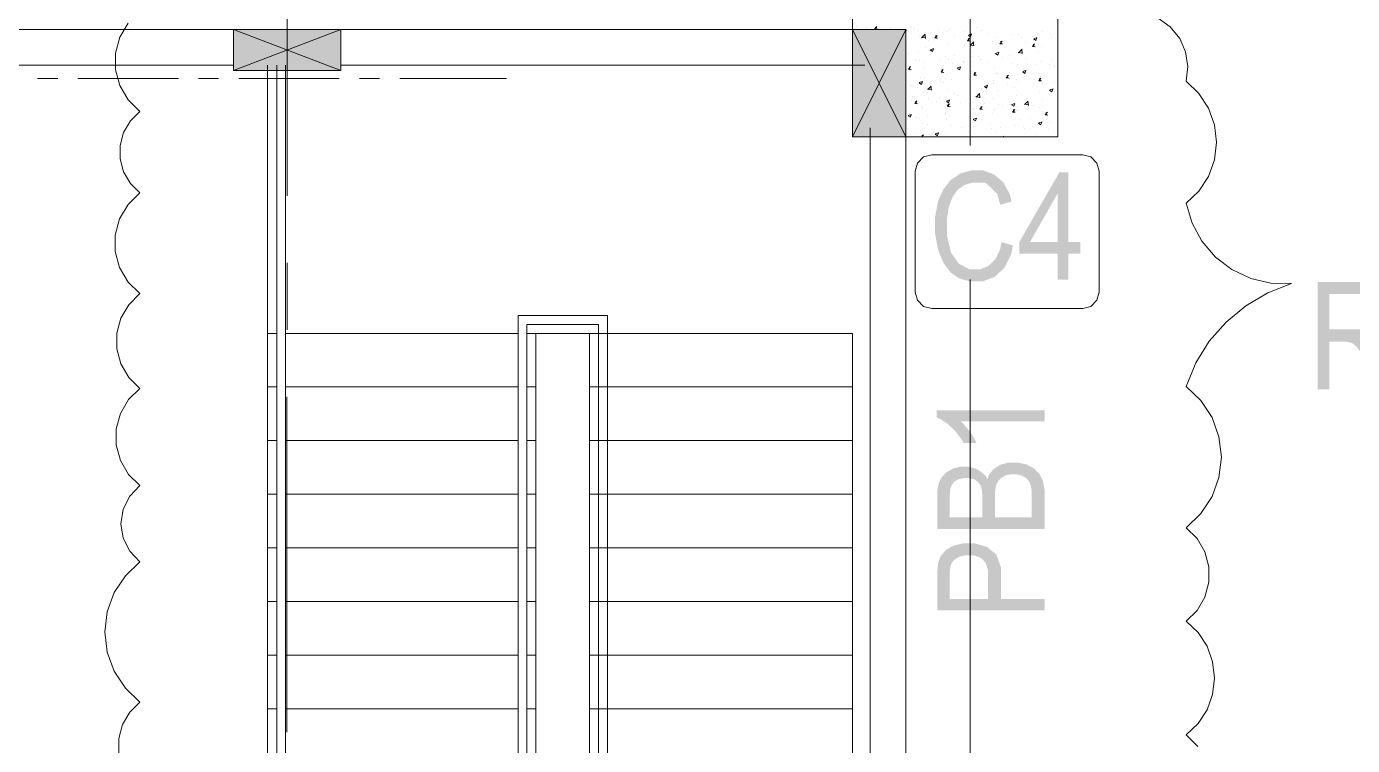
# Model space of a CAD drawing. Header units: millimetres. Extents: x 51.5 to 74.8, y 0.8 to 17.2.
# Drawn here: x 54.228 to 55.198, y 8.6 to 9.127 of the extents above; entities that cross this region are included whole.
import ezdxf

# ---------------------------------------------------------------- set-up
doc = ezdxf.new("R2010")
doc.units = ezdxf.units.MM
doc.layers.add('PDF_Geomertry', color=7, linetype='Continuous')
doc.layers.add('PDF_Solid Fills', color=7, linetype='Continuous')

msp = doc.modelspace()

# ---------------------------------------------------------------- hatches: boundary and pattern name
at = {"layer": 'PDF_Solid Fills', "transparency": 33554559}
for points in [[(54.94149, 8.96884), (54.94996, 8.96634), (54.94857, 8.95967), (54.94357, 8.94981), (54.9401, 8.94661), (54.93649, 8.94328), (54.92788, 8.94009), (54.92274, 8.94009), (54.91829, 8.94009), (54.91065, 8.94217), (54.90746, 8.94439), (54.90426, 8.94661), (54.89913, 8.95356), (54.89704, 8.95842), (54.8951, 8.96328), (54.89301, 8.97467), (54.89301, 8.9812), (54.89301, 8.98758), (54.8951, 8.99856), (54.89704, 9.00314), (54.89913, 9.00758), (54.90454, 9.01439), (54.90801, 9.01661), (54.91149, 9.01897), (54.91926, 9.0212), (54.92343, 9.0212), (54.92815, 9.0212), (54.93621, 9.01828), (54.93954, 9.01536), (54.94288, 9.01259), (54.9476, 9.00397), (54.94885, 8.99842), (54.94065, 8.99606), (54.93843, 9.00411), (54.92982, 9.01231), (54.92329, 9.01231), (54.9201, 9.01231), (54.91454, 9.01064), (54.91218, 9.00897), (54.90982, 9.00745), (54.90607, 9.00231), (54.90454, 8.99884), (54.90315, 8.99536), (54.90176, 8.98647), (54.90176, 8.9812), (54.90176, 8.97314), (54.90468, 8.96106), (54.90746, 8.95703), (54.91038, 8.953), (54.91788, 8.94897), (54.9226, 8.94897), (54.92607, 8.94897), (54.93218, 8.95134), (54.93468, 8.95384), (54.93718, 8.95633), (54.94065, 8.96384)], [(54.97301, 8.84564), (54.97301, 8.83772), (54.91163, 8.83772), (54.91315, 8.83634), (54.91649, 8.83259), (54.91815, 8.83036), (54.91982, 8.828), (54.92232, 8.82384), (54.92315, 8.82189), (54.91385, 8.82189), (54.9119, 8.82509), (54.90732, 8.83092), (54.90468, 8.83342), (54.90204, 8.83592), (54.89676, 8.83939), (54.89413, 8.8405), (54.89413, 8.84564)]]:
    msp.add_hatch(color=256, dxfattribs=at).paths.add_polyline_path(points)
h = msp.add_hatch(color=256, dxfattribs=at)
h.paths.add_polyline_path([(54.9826, 8.94134), (54.9826, 8.96022), (54.95468, 8.96022), (54.95468, 8.96897), (54.98385, 9.01981), (54.99051, 9.01981), (54.99051, 8.96897), (54.99926, 8.96897), (54.99926, 8.96022), (54.99051, 8.96022), (54.99051, 8.94134)])
h.paths.add_polyline_path([(54.9826, 8.96897), (54.9826, 9.00439), (54.96246, 8.96897)])
h = msp.add_hatch(color=256, dxfattribs=at)
h.paths.add_polyline_path([(55.17288, 8.86106), (55.17288, 8.93953), (55.20135, 8.93953), (55.20579, 8.93953), (55.21246, 8.93842), (55.21454, 8.93745), (55.21676, 8.93634), (55.22024, 8.93258), (55.22163, 8.93009), (55.22288, 8.92745), (55.22426, 8.92161), (55.22426, 8.91828), (55.22426, 8.91384), (55.22204, 8.90661), (55.21968, 8.90384), (55.21732, 8.90106), (55.21065, 8.89759), (55.20621, 8.89675), (55.20801, 8.89578), (55.21079, 8.89356), (55.21163, 8.89245), (55.21357, 8.89022), (55.2169, 8.88522), (55.21829, 8.88245), (55.22954, 8.86106), (55.21885, 8.86106), (55.21024, 8.87745), (55.20774, 8.88217), (55.20399, 8.8887), (55.20274, 8.89036), (55.20149, 8.89203), (55.19899, 8.89425), (55.19788, 8.89481), (55.19663, 8.89536), (55.19329, 8.89592), (55.19121, 8.89592), (55.18135, 8.89592), (55.18135, 8.86106)])
h.paths.add_polyline_path([(55.18135, 8.90495), (55.19968, 8.90495), (55.20274, 8.90495), (55.20732, 8.90578), (55.20885, 8.90647), (55.21038, 8.90717), (55.21288, 8.90939), (55.21371, 8.91106), (55.21468, 8.91259), (55.21551, 8.9162), (55.21551, 8.91814), (55.21551, 8.9212), (55.21385, 8.92578), (55.21204, 8.92759), (55.21038, 8.92925), (55.2051, 8.93092), (55.20176, 8.93092), (55.18135, 8.93092)])
h = msp.add_hatch(color=256, dxfattribs=at)
h.paths.add_polyline_path([(54.97301, 8.75897), (54.89454, 8.75897), (54.89454, 8.78314), (54.89454, 8.78675), (54.89565, 8.79259), (54.89676, 8.79481), (54.89788, 8.79689), (54.90149, 8.80036), (54.90385, 8.80175), (54.90621, 8.80314), (54.91163, 8.80453), (54.91454, 8.80453), (54.91718, 8.80453), (54.92204, 8.80328), (54.92426, 8.80217), (54.92635, 8.80092), (54.92996, 8.79772), (54.93121, 8.7955), (54.93218, 8.79828), (54.93565, 8.80272), (54.93815, 8.80425), (54.94065, 8.80592), (54.94663, 8.80745), (54.95024, 8.80745), (54.95371, 8.80745), (54.95996, 8.80606), (54.96274, 8.80453), (54.96538, 8.80314), (54.96926, 8.79925), (54.97051, 8.79675), (54.97176, 8.79439), (54.97301, 8.78772), (54.97301, 8.78342)])
h.paths.add_polyline_path([(54.96371, 8.76745), (54.96371, 8.78342), (54.96371, 8.7862), (54.96315, 8.79009), (54.96274, 8.79134), (54.96204, 8.79314), (54.95982, 8.79592), (54.95815, 8.79689), (54.95663, 8.79786), (54.9526, 8.79884), (54.9501, 8.79884), (54.94801, 8.79884), (54.94413, 8.79786), (54.9426, 8.79689), (54.94107, 8.79606), (54.93885, 8.79356), (54.93815, 8.79203), (54.93746, 8.7905), (54.93676, 8.78564), (54.93676, 8.78231), (54.93676, 8.76745)])
h.paths.add_polyline_path([(54.92746, 8.76745), (54.92746, 8.78134), (54.92746, 8.78411), (54.92704, 8.788), (54.92676, 8.78911), (54.92621, 8.79078), (54.92426, 8.79342), (54.92301, 8.79425), (54.92163, 8.79522), (54.91801, 8.79606), (54.91579, 8.79606), (54.91357, 8.79606), (54.9101, 8.79522), (54.90871, 8.79453), (54.90732, 8.7937), (54.90538, 8.79147), (54.90482, 8.79009), (54.90426, 8.7887), (54.90371, 8.78384), (54.90371, 8.78036), (54.90371, 8.76745)])
h = msp.add_hatch(color=256, dxfattribs=at)
h.paths.add_polyline_path([(54.97301, 8.69925), (54.89454, 8.69925), (54.89454, 8.72356), (54.89454, 8.72772), (54.89524, 8.73411), (54.89593, 8.7362), (54.89704, 8.73897), (54.90079, 8.74342), (54.90357, 8.74508), (54.90635, 8.74661), (54.91301, 8.74828), (54.91704, 8.74828), (54.92232, 8.74828), (54.93107, 8.74564), (54.9344, 8.74286), (54.93774, 8.74022), (54.94107, 8.73092), (54.94107, 8.72425), (54.94107, 8.70772), (54.97301, 8.70772)])
h.paths.add_polyline_path([(54.93176, 8.70772), (54.93176, 8.72439), (54.93176, 8.72842), (54.92996, 8.73411), (54.92829, 8.73592), (54.92649, 8.73772), (54.92107, 8.73967), (54.91746, 8.73967), (54.91524, 8.73967), (54.91121, 8.7387), (54.90954, 8.73786), (54.90788, 8.73689), (54.90565, 8.73481), (54.90496, 8.73342), (54.9044, 8.73217), (54.90371, 8.72759), (54.90371, 8.72425), (54.90371, 8.70772)])

# ---------------------------------------------------------------- linework, layer by layer
at = {"layer": 'PDF_Geomertry', "lineweight": 0}
for points in [[(54.41899, 9.00259), (54.41899, 9.24786)], [(54.91871, 9.03939), (54.91871, 9.13745)], [(54.29579, 8.59508), (54.29579, 8.60564), (54.29857, 8.61578), (54.30385, 8.62481), (54.31135, 8.63217), (54.30065, 8.64245), (54.29246, 8.65481), (54.28746, 8.66883), (54.28565, 8.68356), (54.28746, 8.69828), (54.29246, 8.71231), (54.30065, 8.72467), (54.31135, 8.73495), (54.30385, 8.74259), (54.29913, 8.75217), (54.29746, 8.76272), (54.29913, 8.77328), (54.30385, 8.78286), (54.31135, 8.79064), (54.30301, 8.79884), (54.29704, 8.80897), (54.29399, 8.82036), (54.29399, 8.83203), (54.29704, 8.84342), (54.30301, 8.85356), (54.31135, 8.86175), (54.30329, 8.86981), (54.29746, 8.87967), (54.2944, 8.89078), (54.2944, 8.90217), (54.29746, 8.91314), (54.30329, 8.923), (54.31135, 8.93106), (54.30274, 8.93953), (54.29649, 8.95009), (54.29329, 8.96189), (54.29329, 8.97397), (54.29649, 8.98578), (54.30274, 8.99634), (54.31135, 9.00481), (54.3044, 9.01161), (54.2994, 9.02022), (54.29676, 9.02967), (54.29676, 9.03953), (54.2994, 9.04897), (54.3044, 9.05745), (54.31135, 9.06439), (54.30274, 9.07286), (54.29663, 9.08328), (54.29343, 9.09495), (54.29343, 9.10703), (54.29663, 9.1187), (54.30274, 9.12911)], [(55.05621, 9.13272), (55.06496, 9.12634), (55.0719, 9.11786), (55.07621, 9.108), (55.07788, 9.09717), (55.07663, 9.08647), (55.08593, 9.07759), (55.09301, 9.06675), (55.09746, 9.05467), (55.09885, 9.04189), (55.09746, 9.02897), (55.09301, 9.01689), (55.08593, 9.00606), (55.07663, 8.99731), (55.08093, 8.98272), (55.08815, 8.96939), (55.09801, 8.95786), (55.1101, 8.9487), (55.12385, 8.94217), (55.13857, 8.9387), (55.15371, 8.93842), (55.13635, 8.93175), (55.12024, 8.92217), (55.10593, 8.91022), (55.09357, 8.8962), (55.08371, 8.88036), (55.07663, 8.86314), (55.08746, 8.85286), (55.09565, 8.84036), (55.10065, 8.82634), (55.10246, 8.81147), (55.10065, 8.79661), (55.09565, 8.78258), (55.08746, 8.77009), (55.07663, 8.75981), (55.08468, 8.75189), (55.09038, 8.74217), (55.09329, 8.7312), (55.09329, 8.71995), (55.09038, 8.70897), (55.08468, 8.69925), (55.07663, 8.69134), (55.08538, 8.683), (55.0919, 8.673), (55.09593, 8.66175), (55.09732, 8.64981), (55.09593, 8.63786), (55.0919, 8.62647), (55.08538, 8.61647), (55.07663, 8.60814), (55.0851, 8.59981)], [(53.91676, 9.04592), (53.95593, 9.12439), (54.37982, 9.12439), (54.45829, 9.09439)], [(54.37982, 9.09439), (54.45829, 9.12439), (54.84163, 9.12439)], [(54.87163, 9.12439), (54.83246, 9.04592)], [(54.83246, 9.12439), (54.87163, 9.04592)], [(54.83301, 9.12439), (54.83301, 9.12439)], [(54.83551, 9.12634), (54.83551, 9.12634)], [(54.84246, 9.1255), (54.84246, 9.1255)], [(54.84829, 9.12439), (54.85024, 9.12647)], [(54.85024, 9.12439), (54.8501, 9.12634)], [(54.86024, 9.12481), (54.86024, 9.12481)], [(54.87163, 9.1237), (54.87204, 9.12384)], [(54.87163, 9.123), (54.8719, 9.1237)], [(54.87163, 9.12189), (54.87163, 9.12189)], [(54.87788, 9.12411), (54.87788, 9.12411)], [(54.8801, 9.12397), (54.8801, 9.12397)], [(54.88121, 9.12022), (54.88121, 9.12022)], [(54.88301, 9.11856), (54.88593, 9.11814)], [(54.88315, 9.11828), (54.88565, 9.12092)], [(54.88593, 9.11772), (54.88551, 9.12092)], [(54.88621, 9.12217), (54.88621, 9.12217)], [(54.88954, 9.12134), (54.88954, 9.12134)], [(54.89468, 9.118), (54.89274, 9.11814), (54.8944, 9.12008)], [(54.89385, 9.11786), (54.89343, 9.11995)], [(54.89565, 9.12328), (54.89565, 9.12328)], [(54.90218, 9.123), (54.90218, 9.123)], [(54.90343, 9.12467), (54.90343, 9.12467)], [(54.90746, 9.11995), (54.90746, 9.11995)], [(54.91343, 9.12259), (54.91343, 9.12259)], [(54.91857, 9.11592), (54.91663, 9.11606), (54.91815, 9.118)], [(54.91732, 9.12008), (54.91899, 9.11897), (54.91968, 9.12092)], [(54.9176, 9.11578), (54.91732, 9.11786)], [(54.91746, 9.12022), (54.91968, 9.1212)], [(54.92315, 9.12578), (54.92315, 9.12578)], [(54.9269, 9.12328), (54.9269, 9.12328)], [(54.93121, 9.12175), (54.93121, 9.12175)], [(54.9369, 9.11814), (54.9369, 9.11814)], [(54.94885, 9.12106), (54.94885, 9.12106)], [(54.95413, 9.12064), (54.95413, 9.12064)], [(54.95621, 9.11814), (54.95621, 9.11814)], [(54.96454, 9.11925), (54.96454, 9.11925)], [(54.9651, 9.11759), (54.96746, 9.11842)], [(54.9651, 9.11745), (54.96676, 9.11634), (54.96746, 9.11828)], [(54.96663, 9.12036), (54.96663, 9.12036)], [(54.97121, 9.123), (54.97121, 9.123)], [(54.97718, 9.12092), (54.97718, 9.12092)], [(54.97829, 9.11828), (54.97829, 9.11828)], [(54.98288, 9.12161), (54.98288, 9.12161)], [(54.98288, 9.1205), (54.98288, 9.1205)], [(54.87163, 9.11106), (54.87163, 9.11106)], [(54.88079, 9.10814), (54.88079, 9.10814)], [(54.88579, 9.1112), (54.88579, 9.1112)], [(54.88815, 9.11661), (54.88815, 9.11661)], [(54.8894, 9.10939), (54.89107, 9.10828), (54.89176, 9.11022)], [(54.88954, 9.10953), (54.89176, 9.11036)], [(54.89343, 9.10981), (54.89343, 9.10981)], [(54.90301, 9.1137), (54.90301, 9.1137)], [(54.9144, 9.11258), (54.9144, 9.11258)], [(54.91843, 9.113), (54.92135, 9.11258)], [(54.91857, 9.11272), (54.92121, 9.11536)], [(54.9201, 9.11606), (54.9201, 9.11606)], [(54.92024, 9.10828), (54.92024, 9.10828)], [(54.92135, 9.11231), (54.92093, 9.11536)], [(54.92274, 9.1137), (54.92274, 9.1137)], [(54.93524, 9.11536), (54.93524, 9.11536)], [(54.93718, 9.10689), (54.93954, 9.10772)], [(54.93954, 9.11161), (54.93954, 9.11161)], [(54.94232, 9.11384), (54.94038, 9.11397), (54.94204, 9.11592)], [(54.94149, 9.1137), (54.94107, 9.11578)], [(54.95371, 9.10953), (54.95371, 9.10953)], [(54.95399, 9.10717), (54.95663, 9.10995)], [(54.95676, 9.10675), (54.95649, 9.10995)], [(54.95899, 9.11495), (54.95899, 9.11495)], [(54.96621, 9.11175), (54.96426, 9.11189), (54.96579, 9.11384)], [(54.96538, 9.11161), (54.96496, 9.1137)], [(54.96843, 9.10772), (54.96843, 9.10772)], [(54.97079, 9.11189), (54.97079, 9.11189)], [(54.98288, 9.10967), (54.98288, 9.10967)], [(53.95593, 9.09828), (54.37982, 9.09828)], [(54.41135, 8.47036), (54.40468, 8.47036), (54.40468, 9.09828)], [(54.41135, 9.09828), (54.41135, 8.46384), (54.41788, 8.46384), (54.41788, 9.09828)], [(54.45829, 9.09828), (54.84163, 9.09828)], [(54.87163, 9.10689), (54.87163, 9.10689)], [(54.87163, 9.10036), (54.87163, 9.10036)], [(54.87246, 9.10703), (54.87246, 9.10703)], [(54.87843, 9.10259), (54.87843, 9.10259)], [(54.88135, 9.10161), (54.88135, 9.10161)], [(54.88538, 9.10009), (54.88538, 9.10009)], [(54.88926, 9.10633), (54.88926, 9.10633)], [(54.89621, 9.10189), (54.89621, 9.10189)], [(54.90079, 9.10495), (54.90079, 9.10495)], [(54.9026, 9.10259), (54.9026, 9.10259)], [(54.90565, 9.09953), (54.90565, 9.09953)], [(54.9069, 9.10564), (54.9069, 9.10564)], [(54.91399, 9.10106), (54.91399, 9.10106)], [(54.91399, 9.10064), (54.91399, 9.10064)], [(54.91968, 9.10495), (54.91968, 9.10495)], [(54.92468, 9.10481), (54.92468, 9.10481)], [(54.92649, 9.10231), (54.92649, 9.10231)], [(54.93163, 9.10036), (54.93163, 9.10036)], [(54.93649, 9.10703), (54.93649, 9.10703)], [(54.93718, 9.10675), (54.93885, 9.10564), (54.93954, 9.10759)], [(54.94246, 9.10411), (54.94246, 9.10411)], [(54.9476, 9.10509), (54.9476, 9.10509)], [(54.9494, 9.09967), (54.9494, 9.09967)], [(54.95329, 9.09856), (54.95329, 9.09856)], [(54.95385, 9.10759), (54.9569, 9.10703)], [(54.95579, 9.10606), (54.95579, 9.10606)], [(54.9601, 9.10328), (54.9601, 9.10328)], [(54.96718, 9.09884), (54.96718, 9.09884)], [(54.97038, 9.10078), (54.97038, 9.10078)], [(54.9769, 9.09842), (54.9769, 9.09842)], [(54.97788, 9.10259), (54.97788, 9.10259)], [(54.25121, 9.08842), (54.23649, 9.08842)], [(54.33954, 9.08842), (54.26593, 9.08842)], [(54.36885, 9.08842), (54.35413, 9.08842)], [(54.45718, 9.08842), (54.38357, 9.08842)], [(54.48663, 9.08842), (54.4719, 9.08842)], [(54.5794, 9.08842), (54.50135, 9.08842)], [(54.87163, 9.08953), (54.87163, 9.08953)], [(54.87204, 9.09508), (54.87204, 9.09508)], [(54.87551, 9.09508), (54.87357, 9.09522), (54.8751, 9.09717)], [(54.87454, 9.09495), (54.87426, 9.09703)], [(54.8826, 9.08939), (54.8826, 9.08939)], [(54.88468, 9.09675), (54.88468, 9.09675)], [(54.88496, 9.08897), (54.88496, 9.08897)], [(54.89926, 9.093), (54.89732, 9.09314), (54.89899, 9.09508)], [(54.89843, 9.09286), (54.89801, 9.09495)], [(54.90038, 9.0887), (54.90038, 9.0887)], [(54.90218, 9.09147), (54.90218, 9.09147)], [(54.90926, 9.0962), (54.91163, 9.09703)], [(54.90926, 9.09592), (54.91093, 9.09481), (54.91163, 9.09689)], [(54.91774, 9.08911), (54.91774, 9.08911)], [(54.91885, 9.08856), (54.91885, 9.08856)], [(54.91926, 9.09384), (54.91926, 9.09384)], [(54.92315, 9.09092), (54.92121, 9.09106), (54.92274, 9.093)], [(54.92232, 9.09078), (54.9219, 9.09286)], [(54.93607, 9.09606), (54.93607, 9.09606)], [(54.93815, 9.09189), (54.93815, 9.09189)], [(54.93885, 9.09189), (54.93885, 9.09189)], [(54.94704, 9.08884), (54.94496, 9.08897), (54.94663, 9.09092)], [(54.94607, 9.0887), (54.94565, 9.09078)], [(54.94704, 9.093), (54.94704, 9.093)], [(54.95704, 9.09356), (54.9594, 9.09439)], [(54.95704, 9.09328), (54.95871, 9.09217)], [(54.9576, 9.09508), (54.9576, 9.09508)], [(54.95857, 9.09217), (54.95926, 9.09425)], [(54.95968, 9.09467), (54.95968, 9.09467)], [(54.97079, 9.08675), (54.96885, 9.08689), (54.97038, 9.08884)], [(54.96996, 9.08661), (54.96954, 9.0887)], [(54.96996, 9.08981), (54.96996, 9.08981)], [(54.98065, 9.09745), (54.98065, 9.09745)], [(54.98288, 9.08884), (54.98288, 9.08884)], [(54.87163, 9.08314), (54.87163, 9.08314)], [(54.87163, 9.07884), (54.87163, 9.07884)], [(54.87593, 9.0837), (54.87593, 9.0837)], [(54.8801, 9.08189), (54.8801, 9.08189)], [(54.88135, 9.0855), (54.88371, 9.08634)], [(54.88135, 9.08522), (54.88301, 9.08411), (54.88371, 9.0862)], [(54.88732, 9.08064), (54.89038, 9.08022)], [(54.8876, 9.08036), (54.8901, 9.083)], [(54.89024, 9.07995), (54.88996, 9.083)], [(54.8969, 9.08634), (54.8969, 9.08634)], [(54.8994, 9.08522), (54.8994, 9.08522)], [(54.9019, 9.0805), (54.9019, 9.0805)], [(54.90524, 9.08745), (54.90524, 9.08745)], [(54.91801, 9.088), (54.91801, 9.088)], [(54.91885, 9.08286), (54.91885, 9.08286)], [(54.92676, 9.0812), (54.92676, 9.0812)], [(54.92913, 9.08272), (54.93149, 9.0837)], [(54.92913, 9.08259), (54.93079, 9.08147)], [(54.9301, 9.07884), (54.9301, 9.07884)], [(54.93065, 9.08147), (54.93135, 9.08356)], [(54.93565, 9.08495), (54.93565, 9.08495)], [(54.93579, 9.08717), (54.93579, 9.08717)], [(54.93843, 9.07995), (54.93843, 9.07995)], [(54.94607, 9.08453), (54.94607, 9.08453)], [(54.95093, 9.08161), (54.95093, 9.08161)], [(54.95288, 9.08745), (54.95288, 9.08745)], [(54.95357, 9.08647), (54.95357, 9.08647)], [(54.96551, 9.08786), (54.96551, 9.08786)], [(54.96954, 9.0787), (54.96954, 9.0787)], [(54.97121, 9.08564), (54.97121, 9.08564)], [(54.9719, 9.08439), (54.9719, 9.08439)], [(54.97676, 9.07995), (54.97843, 9.07884), (54.97913, 9.08078)], [(54.9769, 9.08009), (54.97926, 9.08106)], [(54.98024, 9.08536), (54.98024, 9.08536)], [(54.87607, 9.07245), (54.87607, 9.07245)], [(54.8801, 9.07008), (54.87815, 9.07022), (54.87968, 9.07217)], [(54.87926, 9.06995), (54.87885, 9.07203)], [(54.88454, 9.078), (54.88454, 9.078)], [(54.88801, 9.07453), (54.88801, 9.07453)], [(54.88815, 9.07328), (54.88815, 9.07328)], [(54.89385, 9.07175), (54.89385, 9.07175)], [(54.89649, 9.07439), (54.89649, 9.07439)], [(54.90121, 9.07203), (54.90357, 9.073)], [(54.90121, 9.07189), (54.90288, 9.07078)], [(54.90149, 9.06939), (54.90149, 9.06939)], [(54.90399, 9.068), (54.9019, 9.06814), (54.90357, 9.07008)], [(54.90301, 9.06786), (54.9026, 9.06995)], [(54.90274, 9.07078), (54.90343, 9.07272)], [(54.90732, 9.07786), (54.90732, 9.07786)], [(54.90913, 9.07606), (54.90913, 9.07606)], [(54.91163, 9.07092), (54.91163, 9.07092)], [(54.91843, 9.07175), (54.91843, 9.07175)], [(54.92288, 9.07522), (54.92579, 9.07467)], [(54.92301, 9.07481), (54.92551, 9.07759)], [(54.92579, 9.07439), (54.92538, 9.07759)], [(54.92926, 9.07022), (54.92926, 9.07022)], [(54.93524, 9.07384), (54.93524, 9.07384)], [(54.9394, 9.06953), (54.9394, 9.06953)], [(54.94704, 9.06953), (54.94704, 9.06953)], [(54.94885, 9.06925), (54.95051, 9.06814), (54.95121, 9.07008)], [(54.94899, 9.06939), (54.95135, 9.07022)], [(54.9526, 9.07634), (54.9526, 9.07634)], [(54.95829, 9.06967), (54.96121, 9.06925)], [(54.95843, 9.06939), (54.96107, 9.07203)], [(54.95885, 9.07286), (54.95885, 9.07286)], [(54.96121, 9.06884), (54.96079, 9.07203)], [(54.96315, 9.0712), (54.96315, 9.0712)], [(54.97149, 9.07231), (54.97149, 9.07231)], [(54.97815, 9.0762), (54.97815, 9.0762)], [(54.87163, 9.068), (54.87163, 9.068)], [(54.87329, 9.06134), (54.87565, 9.06217)], [(54.87329, 9.0612), (54.87496, 9.06009)], [(54.87482, 9.06009), (54.87551, 9.06203)], [(54.8794, 9.06022), (54.8794, 9.06022)], [(54.88135, 9.05953), (54.88135, 9.05953)], [(54.88315, 9.068), (54.88315, 9.068)], [(54.88413, 9.06689), (54.88413, 9.06689)], [(54.88774, 9.06134), (54.88774, 9.06134)], [(54.90038, 9.063), (54.90038, 9.063)], [(54.90065, 9.06286), (54.90065, 9.06286)], [(54.90079, 9.06731), (54.90079, 9.06731)], [(54.91815, 9.06064), (54.91815, 9.06064)], [(54.91857, 9.06647), (54.91857, 9.06647)], [(54.9201, 9.0662), (54.9201, 9.0662)], [(54.92093, 9.05856), (54.9226, 9.05745), (54.92329, 9.05939)], [(54.92107, 9.0587), (54.92343, 9.05953)], [(54.92135, 9.06564), (54.92135, 9.06564)], [(54.92774, 9.06592), (54.92579, 9.06606), (54.92732, 9.068)], [(54.9269, 9.06578), (54.92649, 9.06786)], [(54.92968, 9.06675), (54.92968, 9.06675)], [(54.93482, 9.06286), (54.93482, 9.06286)], [(54.93635, 9.06578), (54.93635, 9.06578)], [(54.94218, 9.06842), (54.94218, 9.06842)], [(54.95163, 9.06384), (54.94968, 9.06397), (54.95121, 9.06592)], [(54.95065, 9.0637), (54.95038, 9.06578)], [(54.95218, 9.06536), (54.95218, 9.06536)], [(54.95413, 9.06495), (54.95413, 9.06495)], [(54.96274, 9.05925), (54.96274, 9.05925)], [(54.96482, 9.0687), (54.96482, 9.0687)], [(54.96913, 9.06759), (54.96913, 9.06759)], [(54.97176, 9.06425), (54.97176, 9.06425)], [(54.97538, 9.06175), (54.97343, 9.06189), (54.9751, 9.06384)], [(54.97454, 9.06161), (54.97413, 9.0637)], [(54.97538, 9.06092), (54.97538, 9.06092)], [(54.9826, 9.068), (54.9826, 9.068)], [(54.98288, 9.06189), (54.98288, 9.06189)], [(54.84551, 8.5187), (54.84551, 9.05245)], [(54.87163, 9.05731), (54.87163, 9.05731)], [(54.87163, 8.5187), (54.87163, 9.05245)], [(54.88371, 9.05592), (54.88371, 9.05592)], [(54.88718, 9.05481), (54.88718, 9.05481)], [(54.89163, 9.04981), (54.89163, 9.04981)], [(54.90107, 9.05842), (54.90107, 9.05842)], [(54.90496, 9.05411), (54.90496, 9.05411)], [(54.9126, 9.05259), (54.9126, 9.05259)], [(54.91774, 9.04967), (54.91774, 9.04967)], [(54.92093, 9.0537), (54.92093, 9.0537)], [(54.92274, 9.05328), (54.92274, 9.05328)], [(54.93343, 9.05536), (54.93343, 9.05536)], [(54.9344, 9.05175), (54.9344, 9.05175)], [(54.93801, 9.04981), (54.93801, 9.04981)], [(54.94051, 9.05259), (54.94051, 9.05259)], [(54.95176, 9.05425), (54.95176, 9.05425)], [(54.9544, 9.05814), (54.9544, 9.05814)], [(54.95746, 9.05314), (54.95746, 9.05314)], [(54.95815, 9.05189), (54.95815, 9.05189)], [(54.96871, 9.05592), (54.97038, 9.05467)], [(54.96885, 9.05606), (54.97121, 9.05689)], [(54.96885, 9.05661), (54.96885, 9.05661)], [(54.97038, 9.05481), (54.97107, 9.05675)], [(54.97593, 9.05106), (54.97593, 9.05106)], [(54.97676, 9.05634), (54.97676, 9.05634)], [(54.98288, 9.05717), (54.98288, 9.05717)], [(54.98288, 9.04995), (54.98288, 9.04995)], [(54.87163, 9.04661), (54.87163, 9.04661)], [(54.87899, 9.04814), (54.87899, 9.04814)], [(54.88329, 9.04592), (54.8844, 9.04717)], [(54.88357, 9.04592), (54.88343, 9.04703)], [(54.89301, 9.04786), (54.89468, 9.04661)], [(54.89315, 9.048), (54.89551, 9.04884)], [(54.89468, 9.04675), (54.89538, 9.0487)], [(54.90065, 9.04731), (54.90065, 9.04731)], [(54.91871, 9.04647), (54.91871, 9.04647)], [(54.9269, 9.04592), (54.9269, 9.04592)], [(54.9426, 9.04592), (54.94329, 9.0462)], [(54.94315, 9.04592), (54.94315, 9.04606)], [(54.95399, 9.04606), (54.95399, 9.04606)], [(54.96663, 9.04772), (54.96663, 9.04772)], [(54.96885, 9.04592), (54.96885, 9.04592)], [(54.41899, 8.90453), (54.41899, 8.95356)], [(54.91871, 8.45078), (54.91871, 8.94134)], [(54.41135, 8.90203), (54.40468, 8.90203)], [(54.58788, 8.90203), (54.41788, 8.90203)], [(54.60093, 8.90203), (54.60093, 8.47036), (54.5944, 8.47036)], [(54.64024, 8.90203), (54.64024, 8.47036), (54.83246, 8.47036), (54.83246, 8.90203), (54.61801, 8.90203), (54.60093, 8.90203), (54.5944, 8.90203)], [(54.41135, 8.86286), (54.40468, 8.86286)], [(54.58788, 8.86286), (54.41788, 8.86286)], [(54.41885, 8.61022), (54.41885, 8.8555)], [(54.60093, 8.86286), (54.5944, 8.86286)], [(54.83246, 8.86286), (54.64024, 8.86286)], [(54.41135, 8.82356), (54.40468, 8.82356)], [(54.58788, 8.82356), (54.41788, 8.82356)], [(54.60093, 8.82356), (54.5944, 8.82356)], [(54.83246, 8.82356), (54.64024, 8.82356)], [(54.41135, 8.78425), (54.40468, 8.78425)], [(54.58788, 8.78425), (54.41788, 8.78425)], [(54.60093, 8.78425), (54.5944, 8.78425)], [(54.83246, 8.78425), (54.64024, 8.78425)], [(54.41135, 8.74508), (54.40468, 8.74508)], [(54.58788, 8.74508), (54.41788, 8.74508)], [(54.60093, 8.74508), (54.5944, 8.74508)], [(54.83246, 8.74508), (54.64024, 8.74508)], [(54.41135, 8.70578), (54.40468, 8.70578)], [(54.58788, 8.70578), (54.41788, 8.70578)], [(54.60093, 8.70578), (54.5944, 8.70578)], [(54.83246, 8.70578), (54.64024, 8.70578)], [(54.41135, 8.66661), (54.40468, 8.66661)], [(54.58788, 8.66661), (54.41788, 8.66661)], [(54.60093, 8.66661), (54.5944, 8.66661)], [(54.83246, 8.66661), (54.64024, 8.66661)], [(54.41135, 8.62731), (54.40468, 8.62731)], [(54.58788, 8.62731), (54.41788, 8.62731)], [(54.60093, 8.62731), (54.5944, 8.62731)], [(54.83246, 8.62731), (54.64024, 8.62731)]]:
    msp.add_lwpolyline(points, dxfattribs=at)
for points in [[(54.83246, 9.04592), (54.83246, 9.20286), (54.98288, 9.20286), (54.98288, 9.04592), (54.83246, 9.04592)], [(54.37982, 9.12439), (54.37982, 9.09439), (54.45829, 9.09439), (54.45829, 9.12439), (54.37982, 9.12439)], [(54.83246, 9.12578), (54.83246, 9.12578), (54.83246, 9.12578)], [(54.83246, 9.1255), (54.83246, 9.1255), (54.83246, 9.1255), (54.83246, 9.1255)], [(54.83246, 9.04592), (54.87163, 9.04592), (54.87163, 9.12439), (54.83246, 9.12439), (54.83246, 9.04592)], [(54.84704, 9.12439), (54.84704, 9.12439), (54.84704, 9.12439)], [(54.86107, 9.12439), (54.86107, 9.12439), (54.86107, 9.12439), (54.86107, 9.12439)], [(54.87163, 9.11897), (54.87163, 9.11897), (54.87163, 9.11897)], [(54.87163, 9.11745), (54.87163, 9.11745), (54.87163, 9.11745), (54.87163, 9.11745)], [(54.98288, 9.1212), (54.98288, 9.1212), (54.98288, 9.1212)], [(54.87163, 9.11064), (54.87163, 9.11064), (54.87163, 9.11064)], [(54.98288, 9.11036), (54.98288, 9.11036), (54.98288, 9.11036)], [(54.87163, 9.10703), (54.87163, 9.10703), (54.87163, 9.10703)], [(54.98288, 9.09967), (54.98288, 9.09967), (54.98288, 9.09967)], [(54.98288, 9.09939), (54.98288, 9.09939), (54.98288, 9.09939)], [(54.87163, 9.09634), (54.87163, 9.09634), (54.87163, 9.09634)], [(54.87163, 9.09508), (54.87163, 9.09508), (54.87163, 9.09508), (54.87163, 9.09508)], [(54.87163, 9.08953), (54.87163, 9.08953), (54.87163, 9.08953), (54.87163, 9.08953)], [(54.98288, 9.093), (54.98288, 9.093), (54.98288, 9.093)], [(54.98288, 9.08884), (54.98288, 9.08884), (54.98288, 9.08884)], [(54.87163, 9.08578), (54.87163, 9.08578), (54.87163, 9.08578), (54.87163, 9.08578)], [(54.98288, 9.08578), (54.98288, 9.08578), (54.98288, 9.08578)], [(54.87163, 9.07536), (54.87163, 9.07536), (54.87163, 9.07536), (54.87163, 9.07536)], [(54.87163, 9.07106), (54.87163, 9.07106), (54.87163, 9.07106)], [(54.98288, 9.07814), (54.98288, 9.07814), (54.98288, 9.07814)], [(54.98288, 9.07384), (54.98288, 9.07384), (54.98288, 9.07384)], [(54.87163, 9.06842), (54.87163, 9.06842), (54.87163, 9.06842)], [(54.87163, 9.06481), (54.87163, 9.06481), (54.87163, 9.06481)], [(54.98288, 9.06772), (54.98288, 9.06772), (54.98288, 9.06772)], [(54.98288, 9.06745), (54.98288, 9.06745), (54.98288, 9.06745)], [(54.87163, 9.05911), (54.87163, 9.05911), (54.87163, 9.05911)], [(54.87163, 9.05425), (54.87163, 9.05425), (54.87163, 9.05425), (54.87163, 9.05425)], [(54.98288, 9.05661), (54.98288, 9.05661), (54.98288, 9.05661)], [(54.98288, 9.05092), (54.98288, 9.05092), (54.98288, 9.05092)], [(54.87163, 9.04731), (54.87163, 9.04731), (54.87163, 9.04731), (54.87163, 9.04731)], [(54.87163, 9.04717), (54.87163, 9.04717), (54.87163, 9.04717), (54.87163, 9.04717)], [(54.88482, 9.04592), (54.88482, 9.04592), (54.88482, 9.04592)], [(54.89885, 9.04592), (54.89885, 9.04592), (54.89885, 9.04592)], [(54.91288, 9.04592), (54.91288, 9.04592), (54.91288, 9.04592), (54.91288, 9.04592)], [(54.91926, 9.04592), (54.91926, 9.04592), (54.91926, 9.04592)], [(54.94093, 9.04592), (54.94093, 9.04592), (54.94093, 9.04592)], [(54.94218, 9.04592), (54.94218, 9.04592), (54.94218, 9.04592)], [(54.95274, 9.04592), (54.95274, 9.04592), (54.95274, 9.04592), (54.95274, 9.04592)], [(54.95496, 9.04592), (54.95496, 9.04592), (54.95496, 9.04592), (54.95496, 9.04592)], [(54.96524, 9.04592), (54.96524, 9.04592), (54.96524, 9.04592)], [(54.89051, 9.03272), (55.00093, 9.03272), (55.0069, 9.03106), (55.01135, 9.02661), (55.01301, 9.02064), (55.01301, 8.93217), (55.01135, 8.9262), (55.0069, 8.92175), (55.00093, 8.92009), (54.89051, 8.92009), (54.8844, 8.92175), (54.8801, 8.9262), (54.87843, 8.93217), (54.87843, 9.02064), (54.8801, 9.02661), (54.8844, 9.03106), (54.89051, 9.03272)], [(54.65329, 8.46384), (54.65329, 8.91509), (54.6326, 8.91509), (54.58788, 8.91509), (54.58788, 8.46384), (54.5944, 8.46384), (54.5944, 8.90856), (54.62538, 8.90856), (54.64676, 8.90856), (54.64676, 8.46384)]]:
    msp.add_lwpolyline(points, close=True, dxfattribs=at)
at = {"layer": 'PDF_Solid Fills', "transparency": 33554559}
for points in [[(54.37982, 9.09439), (54.45829, 9.12439), (54.37982, 9.09439), (54.45829, 9.09439)], [(54.37982, 9.12439), (54.45829, 9.12439), (54.37982, 9.12439), (54.37982, 9.09439)], [(54.87163, 9.04592), (54.83246, 9.12439), (54.87163, 9.04592), (54.87163, 9.12439)], [(54.83246, 9.04592), (54.83246, 9.12439), (54.83246, 9.04592), (54.87163, 9.04592)]]:
    msp.add_solid(points, dxfattribs=at)

doc.saveas('drawing.dxf')
